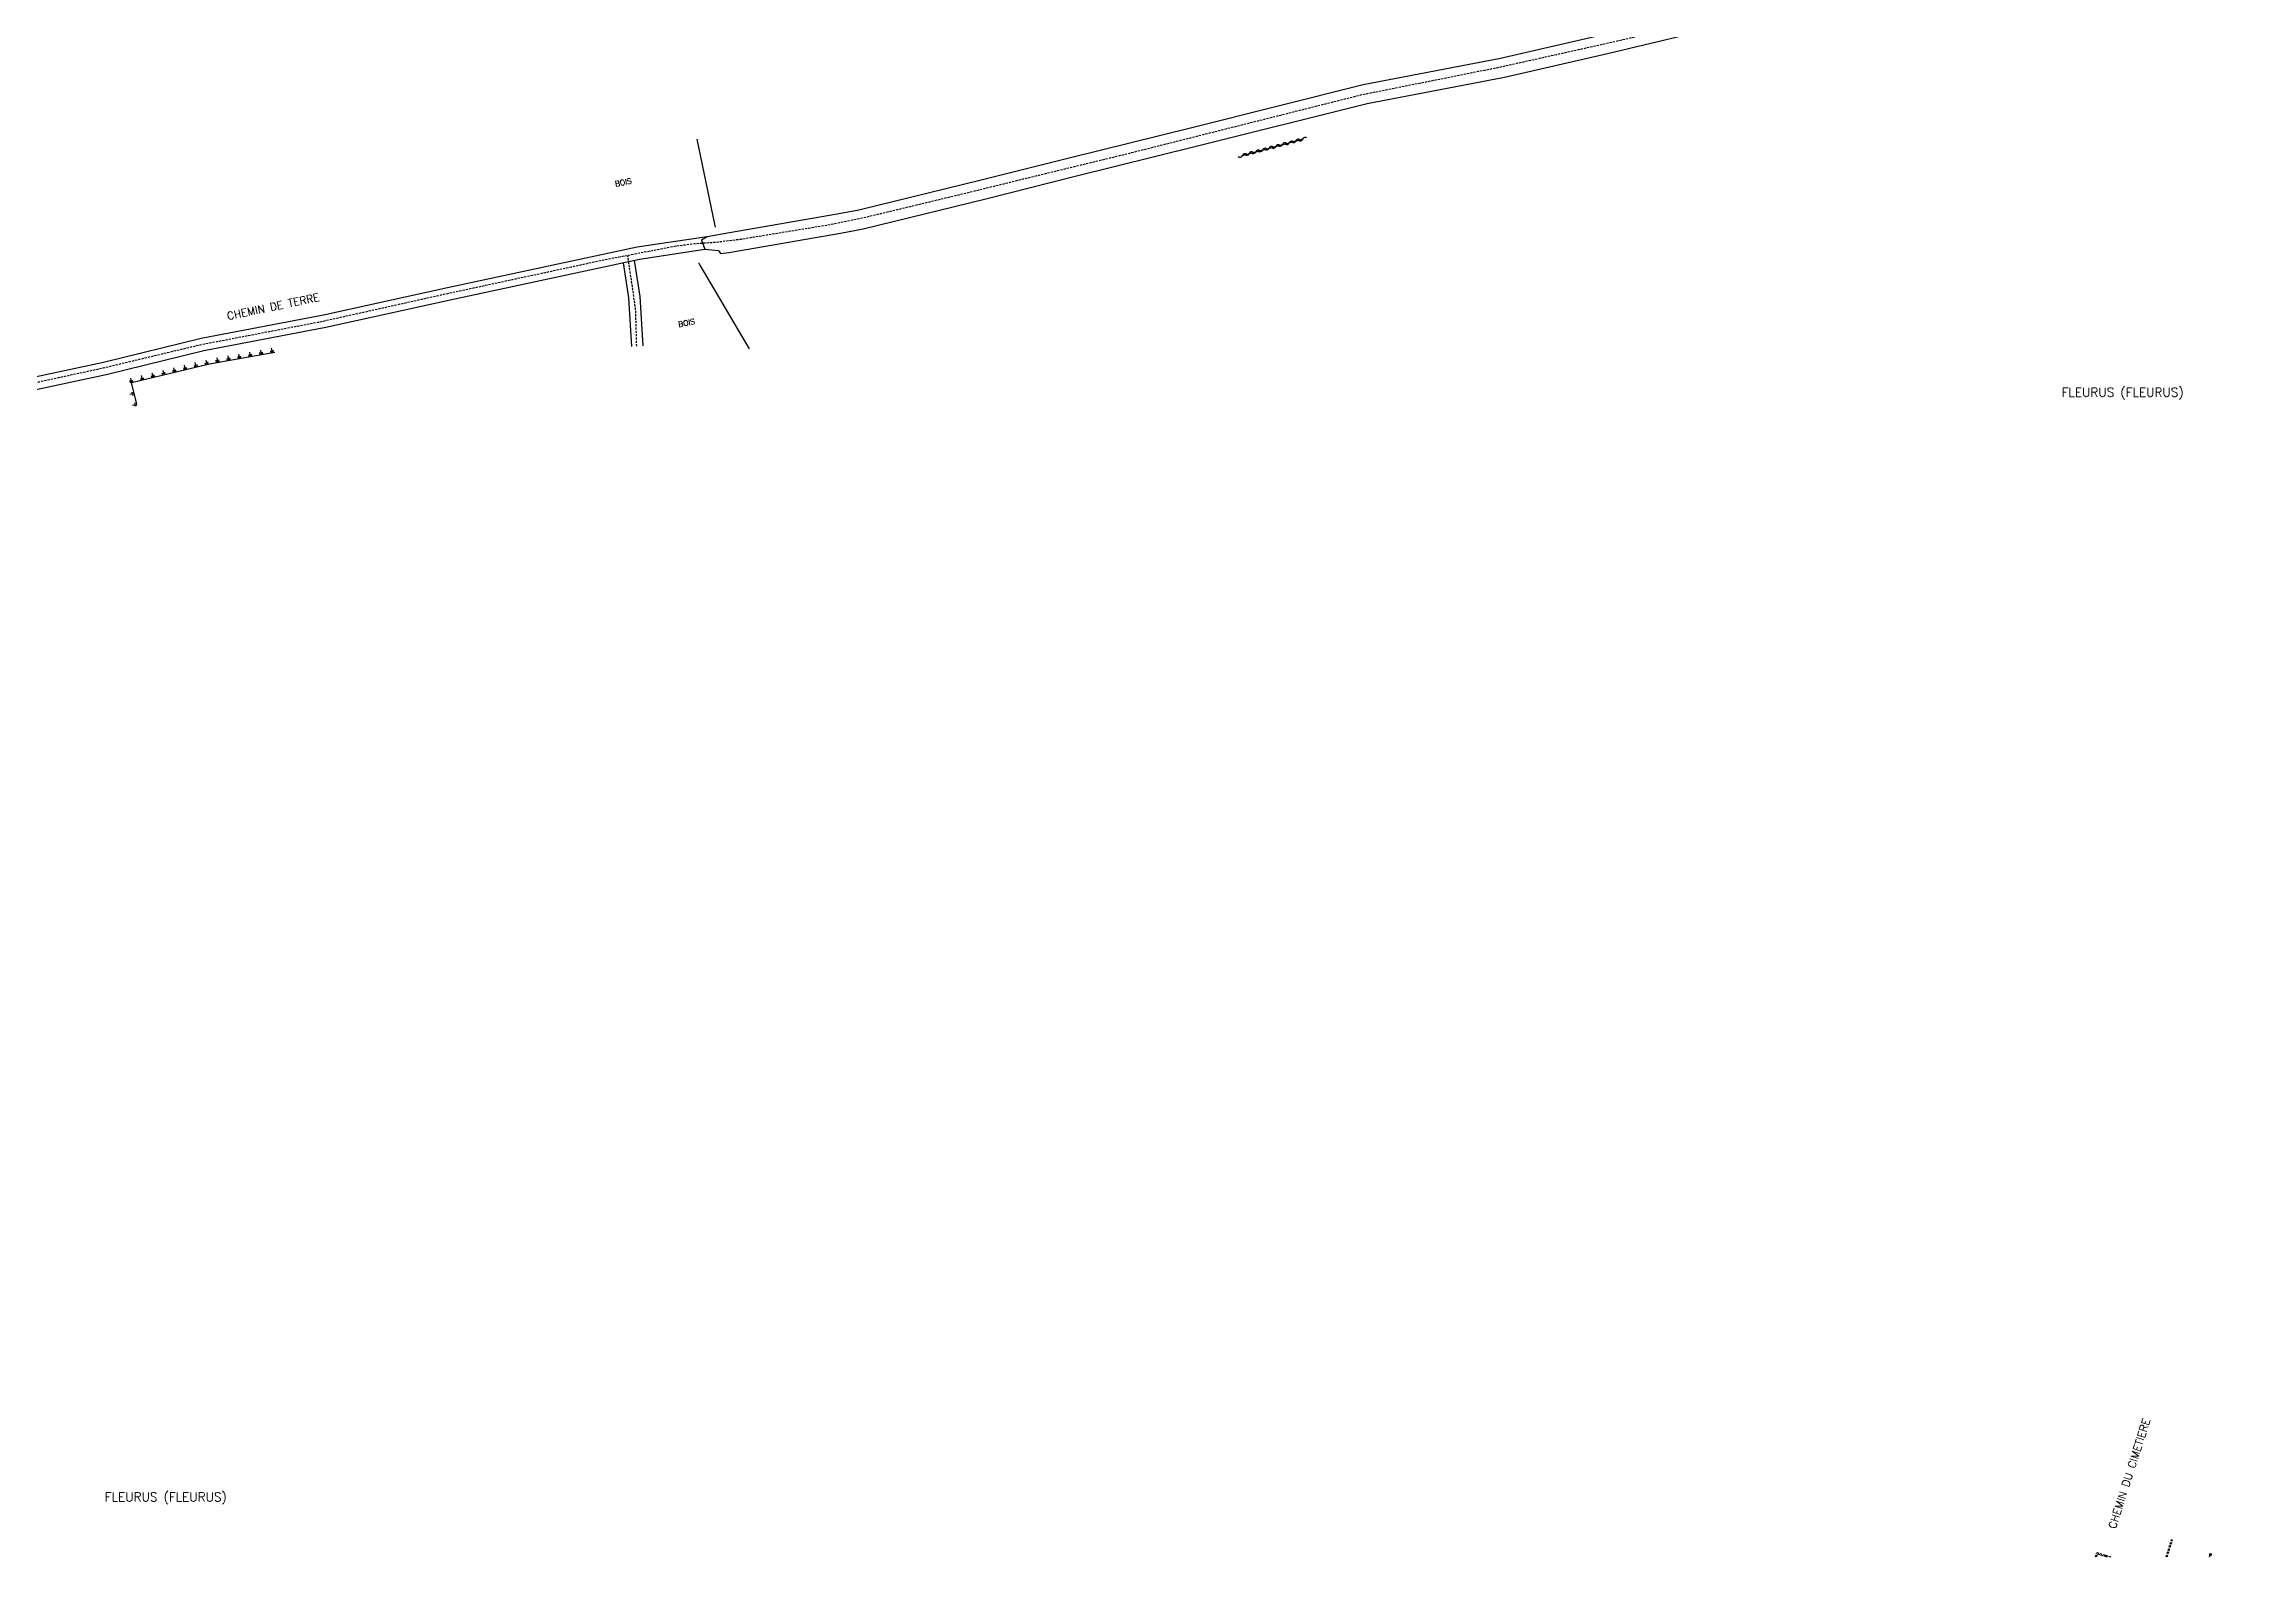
# Model space of a CAD drawing. Header units: millimetres. Extents: x 160000 to 161001, y 127000 to 128000.
# Drawn here: x 160500.8 to 161000, y 127000 to 127341.9 of the extents above; entities that cross this region are included whole.
import ezdxf
from ezdxf.enums import TextEntityAlignment as Align

# ---------------------------------------------------------------- set-up
doc = ezdxf.new("R2010")
doc.units = ezdxf.units.MM
doc.linetypes.add('DASHED', pattern=[0.75, 0.5, -0.25])
doc.layers.get('0').update_dxf_attribs({"linetype": 'CONTINUOUS'})
for name, color, linetype in [('W0001', 6, 'DASHED'), ('W0008', 7, 'CONTINUOUS'), ('W0112', 1, 'DASHED'), ('W0211', 2, 'CONTINUOUS'), ('W0302', 3, 'CONTINUOUS'), ('W0310', 3, 'CONTINUOUS'), ('W0322', 7, 'CONTINUOUS'), ('W0980', 7, 'CONTINUOUS'), ('W0984', 7, 'CONTINUOUS'), ('W0989', 7, 'CONTINUOUS')]:
    doc.layers.add(name, color=color, linetype=linetype)
doc.styles.get("Standard").update_dxf_attribs({"font": 'romans.shx', "width": 0.85})

# ---------------------------------------------------------------- blocks, each defined once
blk = doc.blocks.new('t310o')
at = {"color": 0, "linetype": 'Continuous'}
for centre, start, end in [((-0.5, 0.38), 216.8699, 323.1304), ((0.5, -0.37), 36.8699, 143.1303)]:
    blk.add_arc(centre, 0.625, start, end, dxfattribs=at)
blk = doc.blocks.new('t211o')
at = {"color": 0, "linetype": 'Continuous'}
for p, q in [((-0.29, 0.5), (-0.29, 0)), ((0, 1), (0, 0)), ((0.29, 0.5), (0.29, 0))]:
    blk.add_line(p, q, dxfattribs=at)
blk = doc.blocks.new('t322o')
at = {"color": 0, "linetype": 'Continuous'}
for radius in [0.25, 0.15]:
    blk.add_circle((0, 0), radius, dxfattribs=at)

msp = doc.modelspace()

# ---------------------------------------------------------------- linework, layer by layer
at = {"layer": 'W0001', "flags": 128}
for points in [[(161000, 127385.97), (160985.26, 127381.17), (160976.45, 127378.38), (160966.53, 127374.5), (160955.3, 127370.41), (160946.92, 127366.51), (160940.09, 127363.71), (160931.72, 127360.69), (160919.73, 127357.85), (160881.22, 127348.25), (160853.49, 127341.86), (160829.5, 127336.54), (160798.7, 127330.39), (160744.19, 127316.68), (160722.18, 127311.35), (160709.19, 127308.15), (160685.2, 127302.39), (160677.72, 127300.91), (160658.36, 127297.75), (160652.71, 127297.07), (160647.8, 127296.72), (160643.71, 127296.21), (160638.3, 127295.17), (160627.11, 127293.01), (160591.17, 127285.28), (160563.47, 127279.12), (160536.09, 127273.88), (160514.2, 127268.65), (160495.08, 127264.5), (160473.75, 127259.54), (160441.37, 127252.26), (160430.15, 127249.85), (160395.11, 127242.64), (160376.27, 127238.35), (160320.32, 127226.13), (160311.04, 127224.26), (160300.37, 127221.98), (160292.2, 127220.24), (160281.8, 127217.42), (160278.34, 127215.92), (160271.94, 127211.4), (160268.32, 127208.39), (160254.75, 127193.49), (160232.87, 127169.88), (160209.96, 127144.52), (160201.18, 127135.19), (160176.88, 127108.07), (160166.98, 127096.81), (160158.35, 127088.16)], [(160634.82, 127273.61), (160634.6, 127281.77), (160633.94, 127286.47), (160632.89, 127293.52), (160632.81, 127294.11)]]:
    msp.add_lwpolyline(points, dxfattribs=at)
at = {"layer": 'W0008', "flags": 128}
for points in [[(160853.35, 127343.99), (160830.13, 127338.67), (160799.07, 127332.68), (160760.31, 127322.99), (160732.61, 127316.13), (160712.73, 127311.13), (160685.06, 127304.37), (160680.15, 127303.42), (160655.8, 127299.26), (160650.75, 127298.31), (160649.46, 127297.57), (160650.26, 127295.57), (160653.28, 127295.27), (160653.78, 127294.54), (160655.66, 127294.8), (160680.92, 127299.18), (160685.99, 127300.16), (160713.77, 127306.95), (160733.65, 127311.95), (160761.35, 127318.81), (160800, 127328.48), (160831.02, 127334.45), (160854.33, 127339.79), (160882.16, 127346.38)], [(160283.48, 127198.17), (160280.83, 127210.3), (160281.65, 127213.09), (160287.37, 127216.55), (160292.84, 127218.24), (160311.85, 127222.97), (160346.5, 127230.15), (160377.13, 127237.01), (160396.22, 127241.21), (160431.28, 127248.72), (160474.39, 127257.94), (160496.18, 127263.25), (160514.9, 127267.23), (160536.97, 127272.61), (160564.57, 127277.92), (160592.65, 127284.1), (160635.43, 127293.26), (160650.26, 127295.57)], [(160650.75, 127298.31), (160634.9, 127295.99), (160592.06, 127286.82), (160564.01, 127280.65), (160536.38, 127275.33), (160514.28, 127269.94), (160495.56, 127265.96), (160473.77, 127260.66), (160430.7, 127251.44), (160395.63, 127243.92), (160376.53, 127239.73), (160345.92, 127232.87), (160311.36, 127225.71), (160289.5, 127222.38), (160289.46, 127224.28), (160290.68, 127226.88), (160292.13, 127228.55), (160298.68, 127236.1)], [(160631.75, 127292.47), (160633, 127284.53), (160633.67, 127273.57)], [(160634.25, 127293.01), (160635.53, 127284.81), (160636.21, 127273.72)]]:
    msp.add_lwpolyline(points, dxfattribs=at)
at = {"layer": 'W0112'}
for p, q in [((160964.66, 127000), (160964.92, 127001.01)), ((160964.92, 127001.01), (160966.89, 127000.39)), ((160964.92, 127000), (160965.1, 127000.69)), ((160965.1, 127000.69), (160966.82, 127000.15)), ((160966.82, 127000.15), (160967.31, 127000)), ((160966.89, 127000.39), (160968.14, 127000)), ((160980.62, 127000), (160981.82, 127003.83)), ((160980.88, 127000), (160982.06, 127003.75))]:
    msp.add_line(p, q, dxfattribs=at)
msp.add_lwpolyline([(160982.06, 127003.75), (160981.82, 127003.83)], dxfattribs=at)
at = {"layer": 'W0211', "flags": 128}
msp.add_lwpolyline([(160521.77, 127260.55), (160520.6, 127265.41), (160538.2, 127269.66), (160552.98, 127272.26)], dxfattribs=at)
at = {"layer": 'W0302', "flags": 128}
for points in [[(160652.61, 127300.54), (160652.46, 127301.21), (160648.46, 127320.38)], [(160648.77, 127292.51), (160649.1, 127291.96), (160660.27, 127273.03)]]:
    msp.add_lwpolyline(points, dxfattribs=at)
at = {"layer": 'W0310', "flags": 128}
msp.add_lwpolyline([(160771.77, 127316.72), (160785.43, 127320.42)], dxfattribs=at)
at = {"layer": 'W0322', "flags": 128}
msp.add_lwpolyline([(160990.46, 127000), (160990.73, 127000.77), (160990.73, 127000.77)], dxfattribs=at)

# ---------------------------------------------------------------- block references
at = {"layer": 'W0211'}
for p, rotation in [((160530.32, 127267.76), 13.56471473051177), ((160532.75, 127268.35), 13.56471473051177), ((160535.18, 127268.93), 13.56471473051177), ((160537.61, 127269.52), 13.56471473051177), ((160540.06, 127269.99), 9.966048419702938), ((160542.52, 127270.42), 9.966048419702938), ((160544.99, 127270.85), 9.966048419702938), ((160547.45, 127271.29), 9.966048419702938), ((160549.91, 127271.72), 9.966048419702938), ((160552.37, 127272.15), 9.966048419702938), ((160520.6, 127265.41), 13.56471473051177), ((160523.03, 127266), 13.56471473051177), ((160525.46, 127266.59), 13.56471473051177), ((160527.89, 127267.17), 13.56471473051177), ((160521.18, 127262.98), 103.5647147305109), ((160521.77, 127260.55), 103.5647147305109)]:
    msp.add_blockref('t211o', p, dxfattribs=dict(at, rotation=rotation))
at = {"layer": 'W0310', "rotation": 15.17774340769194}
for p in [(160776.3, 127317.95), (160777.81, 127318.36), (160779.32, 127318.77), (160780.83, 127319.18), (160782.35, 127319.59), (160783.86, 127320), (160785.37, 127320.41), (160771.77, 127316.72), (160773.28, 127317.13), (160774.79, 127317.54)]:
    msp.add_blockref('t310o', p, dxfattribs=at)
at = {"layer": 'W0322', "rotation": 70.95263424001588}
msp.add_blockref('t322o', (160990.65, 127000.52), dxfattribs=at)

# ---------------------------------------------------------------- texts
at = {"layer": 'W0980'}
for p in [(160970.79, 127263.06), (160528.35, 127013.39)]:
    msp.add_text('FLEURUS (FLEURUS)', height=2, dxfattribs=at).set_placement(p, align=Align.MIDDLE)
at = {"layer": 'W0984'}
for p in [(160631.78, 127310.64), (160646.1, 127278.89)]:
    msp.add_text('BOIS', height=1.25, rotation=11.6038, dxfattribs=at).set_placement(p, align=Align.MIDDLE)
at = {"layer": 'W0989'}
for s, rotation, p in [('CHEMIN DE TERRE', 11.8081, (160552.64, 127282.57)), ('CHEMIN DU CIMETIERE', 72.371, (160972.28, 127018.82))]:
    msp.add_text(s, height=1.75, rotation=rotation, dxfattribs=at).set_placement(p, align=Align.MIDDLE)

doc.saveas('drawing.dxf')
